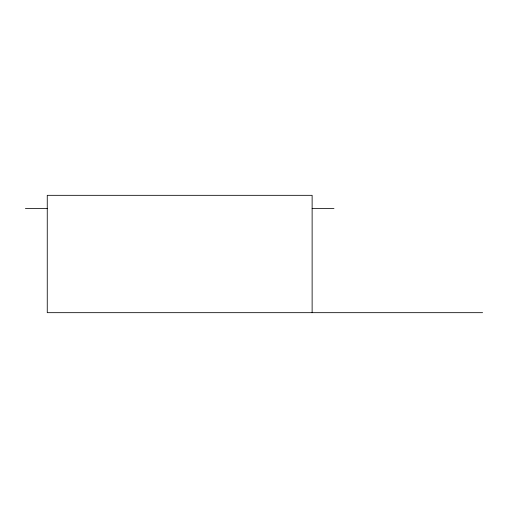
<?xml version="1.0" encoding="UTF-8"?>
<svg xmlns="http://www.w3.org/2000/svg" width="508" height="508" viewBox="0 0 508 508"><rect width="100%" height="100%" fill="white"/><g stroke="black" fill="none" stroke-linecap="round" stroke-linejoin="round"><path stroke-width="0.76" d="M25.4 208.597L47.257 208.597M312.128 208.597L333.985 208.597M482.6 312.674L47.257 312.674L47.257 195.326L312.128 195.326L312.128 312.674"/></g></svg>
